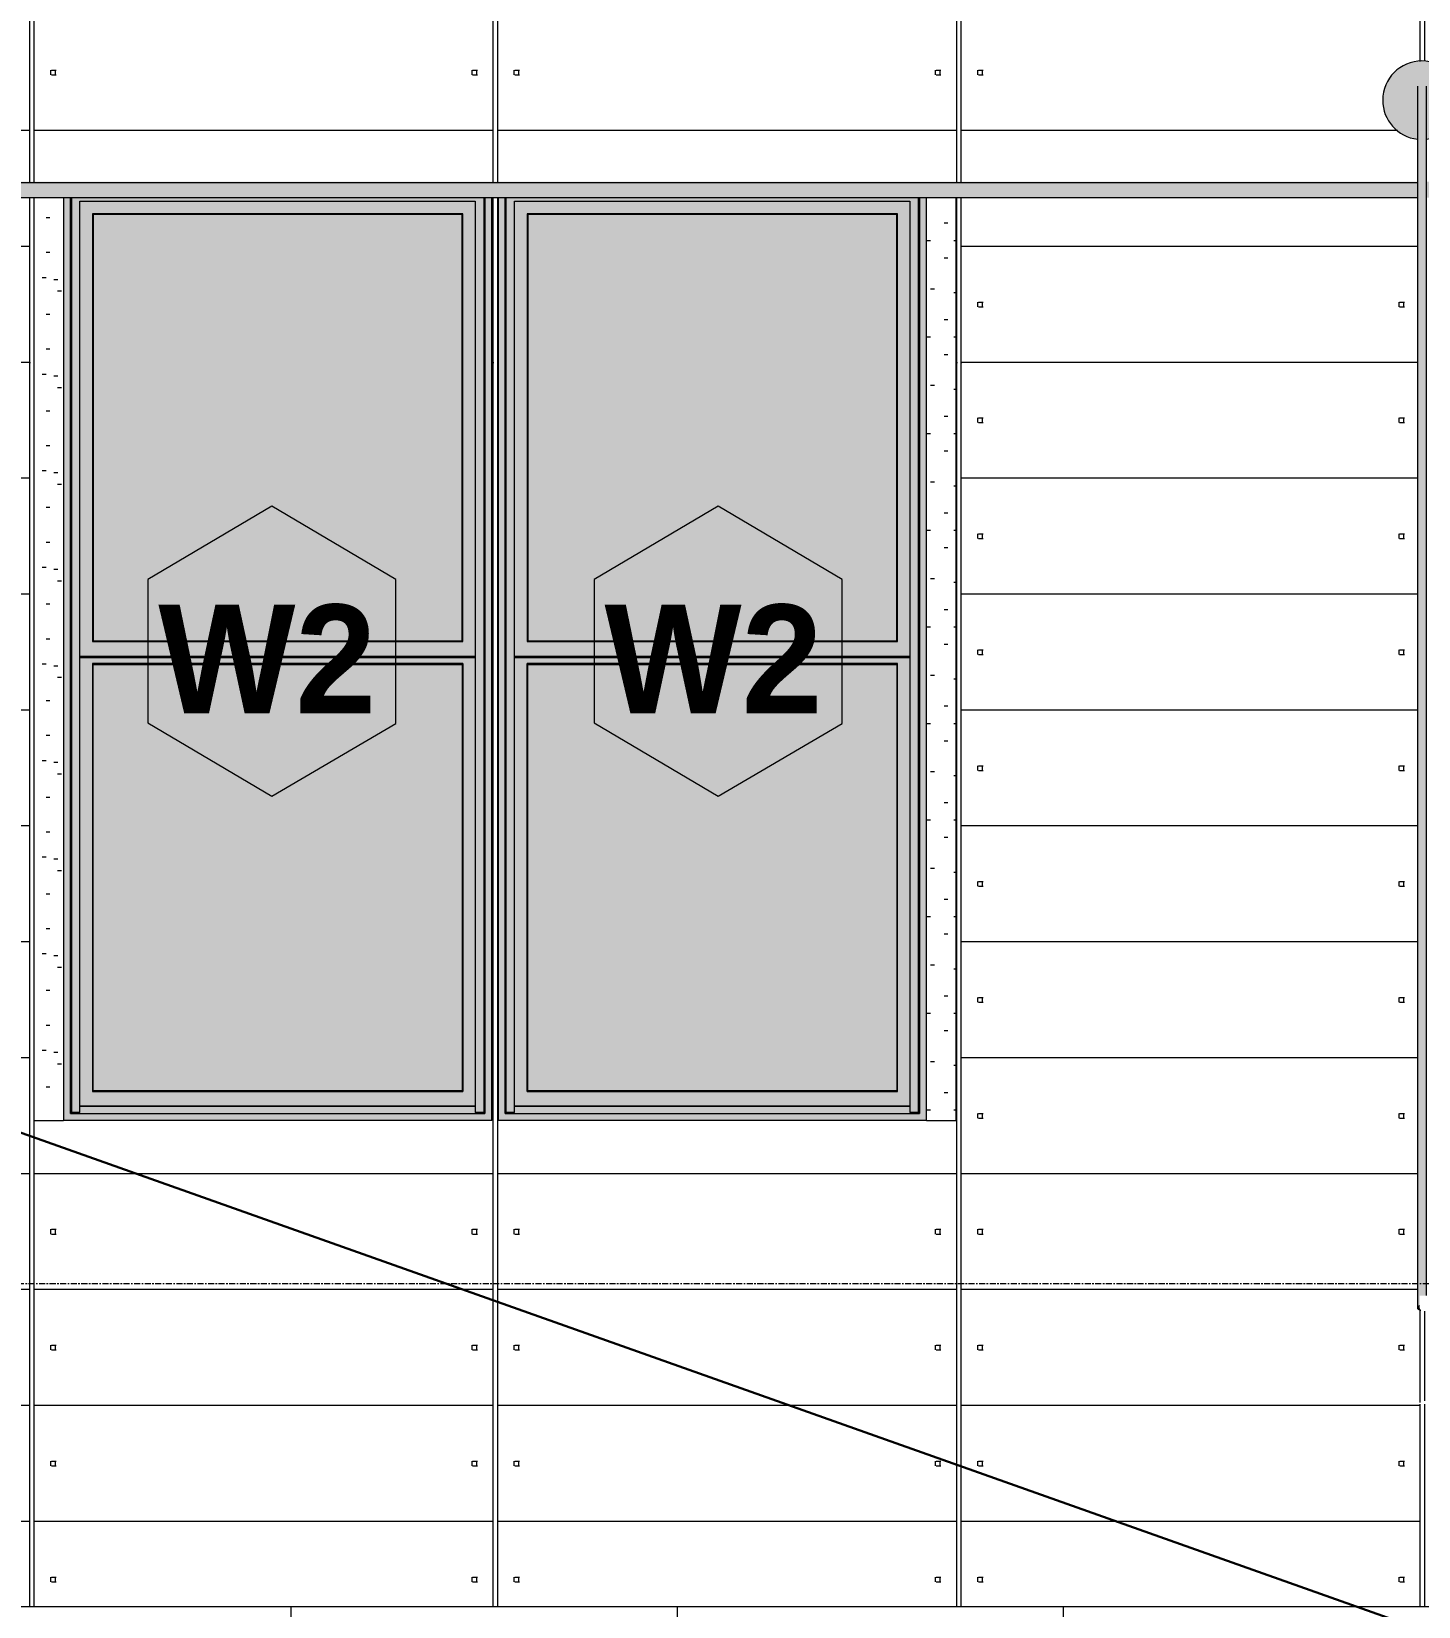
# Model space of a CAD drawing. Header units: inches. Extents: x 1822 to 8392, y -297 to 673.
# Drawn here: x 4918.7 to 5033.6, y 109.2 to 239.7 of the extents above; entities that cross this region are included whole.
import ezdxf

# ---------------------------------------------------------------- set-up
doc = ezdxf.new("R2010")
doc.units = ezdxf.units.IN
doc.header["$MEASUREMENT"] = 0
doc.linetypes.add('Grid Line 1_2_', pattern=[0.875, 0.5, -0.125, 0.125, -0.125])
for name, color, linetype, lineweight in [('A-FLOR-LEVL-4', 51, 'Grid Line 1_2_', 9), ('A-GLAZ-1', 151, 'Continuous', 9), ('A-GLAZ-2', 57, 'Continuous', 9), ('A-GLAZ-IDEN', 152, 'Continuous', 9), ('A-WALL-2', 113, 'Continuous', 9), ('A-WALL-PATT-2', 111, 'Continuous', 9), ('G-ANNO-TEXT', 231, 'Continuous', 30), ('S-BEAM', 12, 'Continuous', 9)]:
    doc.layers.add(name, color=color, linetype=linetype, lineweight=lineweight)
doc.styles.add('Century Gothic_B', font='GOTHICB.TTF', dxfattribs={"height": 9})

# ---------------------------------------------------------------- blocks, each defined once
blk = doc.blocks.new('Basic Wall _ EXT - FIBER CEMENT - LARGE - ___-2505168-BUILDING ELEVATION - NORTH')
at = {"layer": 'A-WALL-2'}
h = blk.add_hatch(color=256, dxfattribs=at)
h.paths.add_polyline_path([(-11557.83, 227.19), (-11548.78, 227.19), (-11548.78, 227.25), (-11855.43, 227.25), (-11855.43, 227.19), (-11570.32, 227.19)], flags=0)
h.paths.add_polyline_path([(-12118.09, 227.19), (-11971.38, 227.19), (-11971.38, 227.25), (-12118.09, 227.25), (-12118.84, 227.19)], flags=0)
h.paths.add_polyline_path([(-11970.63, 227.19), (-11856.18, 227.19), (-11856.18, 227.25), (-11970.63, 227.25)], flags=0)
h = blk.add_hatch(color=256, dxfattribs=at)
h.paths.add_polyline_path([(-12118.84, 225.94), (-11971.38, 225.94), (-11971.38, 227.19), (-12118.84, 227.19)], flags=0)
h.paths.add_polyline_path([(-11557.65, 225.94), (-11548.78, 225.94), (-11548.78, 227.19), (-11855.43, 227.19), (-11855.43, 225.94), (-11558.34, 225.94)], flags=0)
h.paths.add_polyline_path([(-11970.63, 225.94), (-11856.18, 225.94), (-11856.18, 227.19), (-11970.63, 227.19), (-11970.63, 227)], flags=0)
for p, q in [((-12118.84, 227.19), (-11971.38, 227.19)), ((-12118.84, 225.94), (-11971.38, 225.94))]:
    blk.add_line(p, q, dxfattribs=at)
blk = doc.blocks.new('Window-Double_Hung-Marvin-Essential - ESDH3066 - 2nd Floor-3357214-BUILDING ELEVATION - NORTH')
at = {"layer": 'A-GLAZ-1'}
for points in [[(-12082.95, 149.5), (-12048.04, 149.5), (-12048.05, 225.94), (-12048.63, 225.94), (-12048.63, 150.09), (-12082.95, 150.09), (-12082.95, 225.94), (-12083.54, 225.94), (-12083.54, 149.5)], [(-12082.95, 150.09), (-12082.87, 150.17), (-12082.87, 225.94), (-12082.95, 225.94), (-12082.95, 150.17)], [(-12082.87, 150.17), (-12082.17, 150.17), (-12082.17, 225.63), (-12049.42, 225.63), (-12049.42, 150.17), (-12048.71, 150.17), (-12048.71, 225.94), (-12082.87, 225.94), (-12082.87, 150.17)], [(-12048.63, 150.09), (-12048.63, 225.94), (-12048.71, 225.94), (-12048.71, 150.17), (-12048.64, 150.1)], [(-12050.51, 224.53), (-12050.51, 224.59), (-12081.13, 224.59), (-12081.07, 224.53), (-12053.35, 224.53)], [(-12081.13, 189.16), (-12081.07, 189.22), (-12081.07, 224.53), (-12081.13, 224.53), (-12081.13, 189.22)], [(-12050.51, 189.22), (-12050.51, 224.53), (-12081.07, 224.53), (-12081.07, 189.22), (-12053.35, 189.22)], [(-12050.45, 189.16), (-12050.45, 224.59), (-12050.51, 224.53), (-12050.51, 189.22)], [(-12063.2, 189.16), (-12050.45, 189.16), (-12050.51, 189.22), (-12081.07, 189.22), (-12081.07, 189.16)], [(-12063.2, 187.81), (-12049.42, 187.81), (-12049.42, 187.94), (-12082.17, 187.94), (-12082.17, 187.81), (-12068.98, 187.81)], [(-12053.35, 187.28), (-12050.51, 187.28), (-12050.51, 187.34), (-12081.13, 187.34), (-12081.07, 187.28), (-12063.2, 187.28)], [(-12081.13, 151.91), (-12081.07, 151.97), (-12081.07, 187.28), (-12081.13, 187.28), (-12081.13, 151.97)], [(-12050.51, 151.97), (-12050.51, 187.28), (-12081.07, 187.28), (-12081.07, 151.97), (-12053.35, 151.97)], [(-12050.45, 151.91), (-12050.45, 187.34), (-12050.51, 187.28), (-12050.51, 151.97)], [(-12050.45, 151.91), (-12050.51, 151.97), (-12081.07, 151.97), (-12081.07, 151.91), (-12050.51, 151.91)], [(-12082.95, 150.09), (-12082.95, 150.09), (-12082.95, 150.17)], [(-12063.2, 150.09), (-12048.64, 150.1), (-12048.71, 150.17), (-12049.42, 150.19), (-12049.42, 150.66), (-12082.17, 150.66), (-12082.17, 150.17), (-12082.87, 150.17), (-12082.92, 150.09), (-12081.13, 150.09)]]:
    blk.add_hatch(color=256, dxfattribs=at).paths.add_polyline_path(points, flags=0)
h = blk.add_hatch(color=256, dxfattribs=at)
h.paths.add_polyline_path([(-12063.2, 187.94), (-12049.42, 187.94), (-12049.42, 225.63), (-12082.17, 225.63), (-12082.17, 187.94), (-12081.13, 187.94)], flags=0)
h.paths.add_polyline_path([(-12081.13, 189.16), (-12081.13, 224.59), (-12050.45, 224.59), (-12050.45, 189.16), (-12063.2, 189.16)], flags=0)
h = blk.add_hatch(color=256, dxfattribs=at)
h.paths.add_polyline_path([(-12081.13, 150.69), (-12049.42, 150.69), (-12049.42, 187.81), (-12082.17, 187.78), (-12082.17, 150.69), (-12081.57, 150.69)], flags=0)
h.paths.add_polyline_path([(-12050.45, 151.91), (-12081.13, 151.91), (-12081.13, 187.34), (-12050.45, 187.34), (-12050.45, 156.09)], flags=0)
at = {"layer": 'A-GLAZ-2'}
h = blk.add_hatch(dxfattribs=at)
h.set_pattern_fill('FP_86', color=256, style=0, pattern_type=2)
h.set_pattern_definition([(0, (-12047.471, 131.16), (0, 8), [0.33, -7.67]), (0, (-12044.911, 131.32), (0, 8), [0.33, -7.67]), (0, (-12046.351, 133.08), (0, 8), [0.33, -7.67]), (0, (-12044.591, 134.36), (0, 8), [0.33, -7.67]), (0, (-12046.671, 134.84), (0, 8), [0.33, -7.67]), (0, (-12046.031, 136.76), (0, 8), [0.33, -7.67]), (0, (-12047.151, 138.2), (0, 8), [0.33, -7.67]), (0, (-12044.591, 138.04), (0, 8), [0.33, -7.67]), (0, (-12042.671, 138.36), (0, 8), [0.33, -7.67]), (0, (-12041.711, 136.44), (0, 8), [0.33, -7.67]), (0, (-12040.111, 136.28), (0, 8), [0.33, -7.67]), (0, (-12040.111, 133.4), (0, 8), [0.33, -7.67]), (0, (-12041.551, 132.44), (0, 8), [0.33, -7.67]), (0, (-12043.791, 132.92), (0, 8), [0.33, -7.67]), (0, (-12042.351, 134.36), (0, 8), [0.33, -7.67]), (0, (-12043.791, 135.8), (0, 8), [0.33, -7.67]), (0, (-12040.431, 131.32), (0, 8), [0.33, -7.67])])
h.paths.add_polyline_path([(-12083.54, 149.5), (-12083.54, 225.94), (-12086, 225.94), (-12086, 149.5)], flags=0)
at = {"layer": 'A-GLAZ-1'}
for p, q in [((-12086, 225.94), (-12086, 149.5)), ((-12083.54, 225.94), (-12083.54, 149.5)), ((-12082.95, 150.09), (-12082.95, 225.94)), ((-12082.87, 225.94), (-12082.87, 150.17)), ((-12048.71, 225.94), (-12048.71, 150.17)), ((-12048.63, 225.94), (-12048.63, 150.09)), ((-12048.04, 149.5), (-12048.04, 225.94)), ((-12082.17, 225.63), (-12049.42, 225.63)), ((-12082.17, 150.17), (-12082.17, 225.63)), ((-12081.07, 224.53), (-12081.13, 224.59)), ((-12081.13, 224.59), (-12081.13, 189.16)), ((-12050.45, 224.59), (-12081.13, 224.59)), ((-12081.07, 224.53), (-12081.07, 189.22)), ((-12050.51, 224.53), (-12081.07, 224.53)), ((-12050.51, 224.53), (-12050.45, 224.59)), ((-12050.51, 189.22), (-12050.51, 224.53)), ((-12050.45, 189.16), (-12050.45, 224.59)), ((-12049.42, 225.63), (-12049.42, 150.17)), ((-12081.07, 189.22), (-12081.13, 189.16)), ((-12081.13, 189.16), (-12050.45, 189.16)), ((-12081.07, 189.22), (-12050.51, 189.22)), ((-12050.45, 189.16), (-12050.51, 189.22)), ((-12049.42, 187.94), (-12082.17, 187.94)), ((-12049.42, 187.81), (-12082.17, 187.81)), ((-12050.45, 187.34), (-12081.13, 187.34)), ((-12081.13, 187.34), (-12081.07, 187.28)), ((-12081.13, 187.34), (-12081.13, 151.91)), ((-12081.07, 187.28), (-12050.51, 187.28)), ((-12081.07, 151.97), (-12081.07, 187.28)), ((-12050.51, 187.28), (-12050.45, 187.34)), ((-12050.51, 187.28), (-12050.51, 151.97)), ((-12050.45, 187.34), (-12050.45, 151.91)), ((-12081.13, 151.91), (-12081.07, 151.97)), ((-12081.13, 151.91), (-12050.45, 151.91)), ((-12050.51, 151.97), (-12081.07, 151.97)), ((-12050.45, 151.91), (-12050.51, 151.97)), ((-12082.87, 150.17), (-12082.95, 150.09)), ((-12082.95, 150.09), (-12048.63, 150.09)), ((-12082.17, 150.17), (-12082.87, 150.17)), ((-12049.42, 150.69), (-12082.17, 150.69)), ((-12049.42, 150.66), (-12082.17, 150.66)), ((-12048.71, 150.17), (-12049.42, 150.17)), ((-12048.63, 150.09), (-12048.71, 150.17)), ((-12086, 149.5), (-12083.54, 149.5)), ((-12048.04, 149.5), (-12083.54, 149.5))]:
    blk.add_line(p, q, dxfattribs=at)
blk = doc.blocks.new('Window-Double_Hung-Marvin-Essential - ESDH3066 - 2nd Floor-V241-BUILDING ELEVATION - NORTH')
at = {"layer": 'A-GLAZ-1'}
for points in [[(-11624.55, 149.5), (-11589.64, 149.5), (-11589.65, 225.94), (-11590.23, 225.94), (-11590.23, 150.09), (-11624.55, 150.1), (-11624.55, 225.94), (-11625.14, 225.94), (-11625.14, 149.5)], [(-11624.55, 150.09), (-11624.47, 150.17), (-11624.47, 225.94), (-11624.55, 225.94), (-11624.55, 150.1)], [(-11624.47, 150.17), (-11623.76, 150.17), (-11623.76, 225.63), (-11591.01, 225.63), (-11591.01, 150.17), (-11590.31, 150.17), (-11590.31, 225.94), (-11624.47, 225.94), (-11624.47, 150.17)], [(-11590.23, 150.09), (-11590.23, 225.94), (-11590.31, 225.94), (-11590.31, 150.17), (-11590.23, 150.09)], [(-11622.67, 224.53), (-11592.11, 224.53), (-11592.11, 224.59), (-11622.73, 224.59)], [(-11622.73, 189.16), (-11622.67, 189.22), (-11622.67, 224.53), (-11622.73, 224.53), (-11622.73, 189.22)], [(-11592.11, 189.22), (-11592.11, 224.53), (-11622.67, 224.53), (-11622.67, 189.22), (-11609.75, 189.22)], [(-11592.05, 189.16), (-11592.05, 224.59), (-11592.11, 224.53), (-11592.11, 189.22)], [(-11619.61, 189.16), (-11592.05, 189.16), (-11592.11, 189.22), (-11622.67, 189.22), (-11622.67, 189.16)], [(-11591.61, 187.81), (-11591.01, 187.81), (-11591.01, 187.94), (-11623.76, 187.94), (-11623.76, 187.81), (-11592.05, 187.81)], [(-11592.11, 187.28), (-11592.11, 187.34), (-11622.73, 187.34), (-11622.67, 187.28), (-11609.75, 187.28)], [(-11622.73, 151.91), (-11622.67, 151.97), (-11622.67, 187.28), (-11622.73, 187.28), (-11622.73, 151.97)], [(-11592.11, 151.97), (-11592.11, 187.28), (-11622.67, 187.28), (-11622.67, 151.97), (-11609.75, 151.97)], [(-11592.05, 151.91), (-11592.05, 187.34), (-11592.11, 187.28), (-11592.11, 151.97)], [(-11592.05, 151.91), (-11592.11, 151.97), (-11622.67, 151.97), (-11622.67, 151.91), (-11592.11, 151.91)], [(-11624.55, 150.09), (-11624.47, 150.09), (-11590.23, 150.09), (-11590.31, 150.17), (-11591.01, 150.19), (-11591.01, 150.66), (-11623.76, 150.65), (-11623.76, 150.17), (-11624.47, 150.17), (-11624.55, 150.09)], [(-11624.55, 150.09), (-11624.55, 150.1), (-11624.55, 150.1)]]:
    blk.add_hatch(color=256, dxfattribs=at).paths.add_polyline_path(points, flags=0)
h = blk.add_hatch(color=256, dxfattribs=at)
h.paths.add_polyline_path([(-11623.76, 187.94), (-11591.01, 187.94), (-11591.01, 225.63), (-11623.76, 225.63), (-11623.76, 188.12)], flags=0)
h.paths.add_polyline_path([(-11622.73, 189.16), (-11622.73, 224.59), (-11592.05, 224.59), (-11592.05, 189.16), (-11619.61, 189.16)], flags=0)
h = blk.add_hatch(color=256, dxfattribs=at)
h.paths.add_polyline_path([(-11609.75, 150.69), (-11591.01, 150.69), (-11591.01, 187.81), (-11623.76, 187.78), (-11623.76, 150.69), (-11619.61, 150.69)], flags=0)
h.paths.add_polyline_path([(-11609.75, 151.91), (-11622.73, 151.91), (-11622.73, 187.34), (-11592.05, 187.34), (-11592.05, 151.91)], flags=0)
at = {"layer": 'A-GLAZ-2'}
h = blk.add_hatch(dxfattribs=at)
h.set_pattern_fill('FP_161', color=256, style=0, pattern_type=2)
h.set_pattern_definition([(180, (-11625.708, 131.16), (1e-15, 8), [0.33, -7.67]), (180, (-11628.268, 131.32), (1e-15, 8), [0.33, -7.67]), (180, (-11626.828, 133.08), (1e-15, 8), [0.33, -7.67]), (180, (-11628.588, 134.36), (1e-15, 8), [0.33, -7.67]), (180, (-11626.508, 134.84), (1e-15, 8), [0.33, -7.67]), (180, (-11627.148, 136.76), (1e-15, 8), [0.33, -7.67]), (180, (-11626.028, 138.2), (1e-15, 8), [0.33, -7.67]), (180, (-11628.588, 138.04), (1e-15, 8), [0.33, -7.67]), (180, (-11630.508, 138.36), (1e-15, 8), [0.33, -7.67]), (180, (-11631.468, 136.44), (1e-15, 8), [0.33, -7.67]), (180, (-11633.068, 136.28), (1e-15, 8), [0.33, -7.67]), (180, (-11633.068, 133.4), (1e-15, 8), [0.33, -7.67]), (180, (-11631.628, 132.44), (1e-15, 8), [0.33, -7.67]), (180, (-11629.388, 132.92), (1e-15, 8), [0.33, -7.67]), (180, (-11630.828, 134.36), (1e-15, 8), [0.33, -7.67]), (180, (-11629.388, 135.8), (1e-15, 8), [0.33, -7.67]), (180, (-11632.748, 131.32), (1e-15, 8), [0.33, -7.67])])
h.paths.add_polyline_path([(-11589.64, 149.5), (-11587.18, 149.5), (-11587.18, 225.94), (-11589.64, 225.94), (-11589.64, 150.09)], flags=0)
at = {"layer": 'A-GLAZ-1'}
for p, q in [((-11625.14, 225.94), (-11625.14, 149.5)), ((-11624.55, 150.09), (-11624.55, 225.94)), ((-11624.47, 150.17), (-11624.47, 225.94)), ((-11590.31, 150.17), (-11590.31, 225.94)), ((-11590.23, 225.94), (-11590.23, 150.09)), ((-11589.64, 149.5), (-11589.64, 225.94)), ((-11587.18, 149.5), (-11587.18, 225.94)), ((-11623.76, 150.17), (-11623.76, 225.63)), ((-11623.76, 225.63), (-11591.01, 225.63)), ((-11622.73, 224.59), (-11622.67, 224.53)), ((-11622.73, 224.59), (-11622.73, 189.16)), ((-11592.05, 224.59), (-11622.73, 224.59)), ((-11592.11, 224.53), (-11622.67, 224.53)), ((-11622.67, 224.53), (-11622.67, 189.22)), ((-11592.05, 224.59), (-11592.11, 224.53)), ((-11592.11, 189.22), (-11592.11, 224.53)), ((-11592.05, 189.16), (-11592.05, 224.59)), ((-11591.01, 225.63), (-11591.01, 150.17)), ((-11622.67, 189.22), (-11622.73, 189.16)), ((-11622.73, 189.16), (-11592.05, 189.16)), ((-11622.67, 189.22), (-11592.11, 189.22)), ((-11592.05, 189.16), (-11592.11, 189.22)), ((-11591.01, 187.94), (-11623.76, 187.94)), ((-11591.01, 187.81), (-11623.76, 187.81)), ((-11592.05, 187.34), (-11622.73, 187.34)), ((-11622.73, 187.34), (-11622.67, 187.28)), ((-11622.73, 151.91), (-11622.73, 187.34)), ((-11622.67, 187.28), (-11592.11, 187.28)), ((-11622.67, 151.97), (-11622.67, 187.28)), ((-11592.11, 187.28), (-11592.05, 187.34)), ((-11592.11, 187.28), (-11592.11, 151.97)), ((-11592.05, 151.91), (-11592.05, 187.34)), ((-11622.67, 151.97), (-11622.73, 151.91)), ((-11622.73, 151.91), (-11592.05, 151.91)), ((-11592.11, 151.97), (-11622.67, 151.97)), ((-11592.11, 151.97), (-11592.05, 151.91)), ((-11624.47, 150.17), (-11624.55, 150.09)), ((-11624.55, 150.09), (-11590.23, 150.09)), ((-11623.76, 150.17), (-11624.47, 150.17)), ((-11591.01, 150.69), (-11623.76, 150.69)), ((-11591.01, 150.66), (-11623.76, 150.66)), ((-11590.31, 150.17), (-11591.01, 150.17)), ((-11590.23, 150.09), (-11590.31, 150.17)), ((-11589.64, 149.5), (-11625.14, 149.5)), ((-11589.64, 149.5), (-11587.18, 149.5))]:
    blk.add_line(p, q, dxfattribs=at)
blk = doc.blocks.new('Walls 80 - Walls 1-3288214-BUILDING ELEVATION - NORTH')
at = {"layer": 'S-BEAM'}
for points in [[(-11971.38, 230.8), (-11971.36, 234.18), (-11971.27, 234.5), (-11971.1, 234.68), (-11971, 234.71), (-11970.91, 234.68), (-11970.74, 234.5), (-11970.64, 234.18), (-11970.63, 233.86), (-11970.63, 230.8), (-11970.16, 230.86), (-11969.38, 231.19), (-11968.7, 231.7), (-11968.19, 232.37), (-11967.86, 233.16), (-11967.75, 234), (-11967.86, 234.84), (-11968.19, 235.62), (-11968.7, 236.3), (-11969.38, 236.81), (-11970.16, 237.14), (-11971.1, 237.24), (-11971.84, 237.14), (-11972.63, 236.81), (-11973.3, 236.3), (-11973.82, 235.62), (-11974.14, 234.84), (-11974.23, 233.86), (-11974.14, 233.16), (-11973.82, 232.37), (-11973.3, 231.7), (-11972.54, 231.15), (-11971.84, 230.86)], [(-11971.38, 133.99), (-11971.33, 134.08), (-11971.19, 134.18), (-11971.19, 135), (-11970.63, 135), (-11970.65, 234.21), (-11970.74, 234.5), (-11970.91, 234.68), (-11971, 234.71), (-11971.1, 234.68), (-11971.27, 234.5), (-11971.36, 234.18), (-11971.38, 233.78), (-11971.38, 134)], [(-11971.11, 133.81), (-11971.18, 133.96), (-11971.21, 134.14), (-11971.33, 134.07), (-11971.36, 134), (-11971.36, 133.93), (-11971.19, 133.83), (-11971.13, 133.82)]]:
    blk.add_hatch(color=256, dxfattribs=at).paths.add_polyline_path(points, flags=0)
for p, q in [((-11971.38, 235.16), (-11971.38, 133.99)), ((-11970.63, 135), (-11970.63, 235.16))]:
    blk.add_line(p, q, dxfattribs=at)
for start, end in [(0, 180), (180, 263.324), (276.6872, 0)]:
    blk.add_arc((-11971, 234), 3.25, start, end, dxfattribs=at)
for start_param, end_param in [(2.094395, 3.141593), (3.141593, 4.45059)]:
    blk.add_ellipse((-11971, 133.99), major_axis=(0.375, 0), ratio=0.525482, start_param=start_param, end_param=end_param, dxfattribs=at)
blk = doc.blocks.new('Window Tag - ONE-2920521-BUILDING ELEVATION - NORTH')
at = {"layer": 'A-GLAZ-IDEN'}
for p, q in [((-11375.1, 321.87), (-11385.38, 315.82)), ((-11364.83, 315.82), (-11375.1, 321.87)), ((-11385.38, 315.82), (-11385.38, 303.93)), ((-11364.83, 303.88), (-11364.83, 315.82)), ((-11385.38, 303.93), (-11375.1, 297.87)), ((-11375.1, 297.87), (-11364.83, 303.88))]:
    blk.add_line(p, q, dxfattribs=at)

msp = doc.modelspace()

# ---------------------------------------------------------------- hatches: boundary and pattern name
at = {"layer": 'A-WALL-PATT-2'}
h = msp.add_hatch(dxfattribs=at)
h.set_pattern_fill('FP_70', color=256, style=0, pattern_type=2)
h.set_pattern_definition([(0, (7032.24, 140.054), (-38.4, 76.8), [0.392, -38.007]), (0, (7032.24, 140.446), (-38.4, 76.8), [0.392, -38.007]), (0, (7032.24, 149.654), (-38.4, 76.8), [0.392, -38.007]), (0, (7032.24, 150.046), (-38.4, 76.8), [0.392, -38.007]), (0, (7032.24, 159.254), (-38.4, 76.8), [0.392, -38.007]), (0, (7032.24, 159.646), (-38.4, 76.8), [0.392, -38.007]), (0, (7032.24, 168.854), (-38.4, 76.8), [0.392, -38.007]), (0, (7032.24, 169.246), (-38.4, 76.8), [0.392, -38.007]), (0, (7032.24, 178.454), (-38.4, 76.8), [0.392, -38.007]), (0, (7032.24, 178.846), (-38.4, 76.8), [0.392, -38.007]), (0, (7032.24, 188.054), (-38.4, 76.8), [0.392, -38.007]), (0, (7032.24, 188.446), (-38.4, 76.8), [0.392, -38.007]), (0, (7032.24, 197.654), (-38.4, 76.8), [0.392, -38.007]), (0, (7032.24, 198.046), (-38.4, 76.8), [0.392, -38.007]), (0, (7032.24, 207.254), (-38.4, 76.8), [0.392, -38.007]), (0, (7032.24, 207.646), (-38.4, 76.8), [0.392, -38.007]), (0, (7067.14, 140.054), (-38.4, 76.8), [0.392, -38.007]), (0, (7067.14, 140.446), (-38.4, 76.8), [0.392, -38.007]), (0, (7067.14, 149.654), (-38.4, 76.8), [0.392, -38.007]), (0, (7067.14, 150.046), (-38.4, 76.8), [0.392, -38.007]), (0, (7067.14, 159.254), (-38.4, 76.8), [0.392, -38.007]), (0, (7067.14, 159.646), (-38.4, 76.8), [0.392, -38.007]), (0, (7067.14, 168.854), (-38.4, 76.8), [0.392, -38.007]), (0, (7067.14, 169.246), (-38.4, 76.8), [0.392, -38.007]), (0, (7067.14, 178.454), (-38.4, 76.8), [0.392, -38.007]), (0, (7067.14, 178.846), (-38.4, 76.8), [0.392, -38.007]), (0, (7067.14, 188.054), (-38.4, 76.8), [0.392, -38.007]), (0, (7067.14, 188.446), (-38.4, 76.8), [0.392, -38.007]), (0, (7067.14, 197.654), (-38.4, 76.8), [0.392, -38.007]), (0, (7067.14, 198.046), (-38.4, 76.8), [0.392, -38.007]), (0, (7067.14, 207.254), (-38.4, 76.8), [0.392, -38.007]), (0, (7067.14, 207.646), (-38.4, 76.8), [0.392, -38.007]), (90, (7030.5, 135.45), (-38.4, 2e-15), [76.8, 0, 0, 0]), (90, (7030.877, 135.45), (-38.4, 2e-15), [76.8, 0, 0, 0]), (90, (7032.243, 140.054), (-38.4, 2e-15), [0.392, -76.407]), (90, (7032.243, 149.654), (-38.4, 2e-15), [0.392, -76.407]), (90, (7032.243, 159.254), (-38.4, 2e-15), [0.392, -76.407]), (90, (7032.243, 168.854), (-38.4, 2e-15), [0.392, -76.407]), (90, (7032.243, 178.454), (-38.4, 2e-15), [0.392, -76.407]), (90, (7032.243, 188.054), (-38.4, 2e-15), [0.392, -76.407]), (90, (7032.243, 197.654), (-38.4, 2e-15), [0.392, -76.407]), (90, (7032.243, 207.254), (-38.4, 2e-15), [0.392, -76.407]), (90, (7032.636, 140.054), (-38.4, 2e-15), [0.392, -76.407]), (90, (7032.636, 149.654), (-38.4, 2e-15), [0.392, -76.407]), (90, (7032.636, 159.254), (-38.4, 2e-15), [0.392, -76.407]), (90, (7032.636, 168.854), (-38.4, 2e-15), [0.392, -76.407]), (90, (7032.636, 178.454), (-38.4, 2e-15), [0.392, -76.407]), (90, (7032.636, 188.054), (-38.4, 2e-15), [0.392, -76.407]), (90, (7032.636, 197.654), (-38.4, 2e-15), [0.392, -76.407]), (90, (7032.636, 207.254), (-38.4, 2e-15), [0.392, -76.407]), (90, (7067.143, 140.054), (-38.4, 2e-15), [0.392, -76.407]), (90, (7067.143, 149.654), (-38.4, 2e-15), [0.392, -76.407]), (90, (7067.143, 159.254), (-38.4, 2e-15), [0.392, -76.407]), (90, (7067.143, 168.854), (-38.4, 2e-15), [0.392, -76.407]), (90, (7067.143, 178.454), (-38.4, 2e-15), [0.392, -76.407]), (90, (7067.143, 188.054), (-38.4, 2e-15), [0.392, -76.407]), (90, (7067.143, 197.654), (-38.4, 2e-15), [0.392, -76.407]), (90, (7067.143, 207.254), (-38.4, 2e-15), [0.392, -76.407]), (90, (7067.536, 140.054), (-38.4, 2e-15), [0.392, -76.407]), (90, (7067.536, 149.654), (-38.4, 2e-15), [0.392, -76.407]), (90, (7067.536, 159.254), (-38.4, 2e-15), [0.392, -76.407]), (90, (7067.536, 168.854), (-38.4, 2e-15), [0.392, -76.407]), (90, (7067.536, 178.454), (-38.4, 2e-15), [0.392, -76.407]), (90, (7067.536, 188.054), (-38.4, 2e-15), [0.392, -76.407]), (90, (7067.536, 197.654), (-38.4, 2e-15), [0.392, -76.407]), (90, (7067.536, 207.254), (-38.4, 2e-15), [0.392, -76.407]), (180, (7068.9, 135.45), (-38.4, 76.8), [38.025, -0.375]), (180, (7068.9, 145.05), (-38.4, 76.8), [38.025, -0.375]), (180, (7068.9, 154.65), (-38.4, 76.8), [38.025, -0.375]), (180, (7068.9, 164.25), (-38.4, 76.8), [38.025, -0.375]), (180, (7068.9, 173.85), (-38.4, 76.8), [38.025, -0.375]), (180, (7068.9, 183.45), (-38.4, 76.8), [38.025, -0.375]), (180, (7068.9, 193.05), (-38.4, 76.8), [38.025, -0.375]), (180, (7068.9, 202.65), (-38.4, 76.8), [38.025, -0.375])])
h.paths.add_polyline_path([(4895.16423, 109.25), (5034.1361, 109.25), (5034.1361, 126), (5033.68893, 126), (5033.72551, 126.1365), (5033.82543, 126.23642), (5033.96193, 126.273), (5034.1361, 126.29593), (5034.1361, 133.71543), (5033.82543, 133.76358), (5033.68893, 133.82917), (5033.61127, 133.84608), (5033.51421, 133.98542), (5033.50143, 225.93854), (4995.30173, 225.93854), (4995.30173, 149.5), (4957.34079, 149.5), (4957.34079, 225.93854), (4956.83766, 225.93854), (4956.83766, 149.5), (4918.87673, 149.5), (4918.87673, 225.93854), (4895.16423, 225.93854), (4895.16423, 120.19063)], flags=0)
h.paths.add_polyline_path([(4956.84057, 227.25416), (5033.50143, 227.25416), (5033.50143, 230.79935), (5033.03527, 230.86072), (5032.25143, 231.1854), (5031.57833, 231.70188), (5031.06185, 232.37498), (5030.73717, 233.15882), (5030.62643, 233.99998), (5030.73717, 234.84114), (5031.06185, 235.62498), (5031.57833, 236.29808), (5032.25143, 236.81456), (5033.03527, 237.13924), (5033.97349, 237.2372), (5034.1361, 237.24998), (5034.1361, 271), (5033.88923, 271), (5033.88923, 347.50104), (4995.48923, 347.50104), (4995.48923, 271), (4957.34079, 271), (4957.3343, 347.50104), (4956.83766, 347.46875), (4956.83766, 271), (4918.68923, 271), (4918.68923, 347.50104), (4895.16423, 347.50104), (4895.16423, 227.25416), (4956.83766, 227.25416)], flags=0)
h.paths.add_polyline_path([(5030.3952, 348.81666), (5034.1361, 348.81666), (5034.1361, 349.5), (4895.16423, 349.5), (4895.16423, 348.81666), (5020.53748, 348.81666)], flags=0)
h = msp.add_hatch(dxfattribs=at)
h.set_pattern_fill('FP_100', color=256, style=0, pattern_type=2)
h.set_pattern_definition([(0, (4916.1896, -29.2), (0, 4), []), (90, (4916.19, -29.2), (-8, 8), [4, -28]), (90, (4932.19, -25.2), (-8, 8), [4, -28])])
h.paths.add_polyline_path([(5217.69185, -30), (5245.08923, -30), (5245.08923, 60), (5437.08923, 60), (5437.08923, -30), (5451.66423, -30), (5451.66423, 109.25), (4914.93923, 109.25), (4914.93923, 42), (4919.18923, 42), (4919.18923, 41.75), (4919.93923, 41.75), (4919.93923, 36.25), (4919.18923, 36.25), (4919.18923, 35.75), (4919.93923, 35.75), (4919.93923, 30.25), (4919.18923, 30.25), (4919.18923, 29.75), (4919.93923, 29.75), (4919.93923, 24.25), (4919.18923, 24.25), (4919.18923, 23.75), (4919.93923, 23.75), (4919.93923, 18.25), (4919.18923, 18.25), (4919.18923, 17.75), (4919.93923, 17.75), (4919.93923, 12.25), (4919.18923, 12.25), (4919.18923, 11.75), (4919.93923, 11.75), (4919.93923, 6.25), (4919.18923, 6.25), (4919.18923, 5.75), (4919.93923, 5.75), (4919.93923, 0.25), (4919.18923, 0.25), (4919.18923, -0.25), (4919.93923, -0.25), (4919.93923, -4), (5132.02633, -4), (5150.3334, -15), (5154.68923, -15), (5154.68923, 6.28072), (5162.68923, 6.28072), (5162.68923, -15), (5173.88923, -15), (5173.88923, -30), (5177.08923, -30), (5177.08923, 52), (5217.08923, 52), (5217.08923, -30), (5217.68923, -30)], flags=0)
h.paths.add_polyline_path([(5032.43923, 3.5), (4960.93923, 3.5), (4960.93923, 81), (5068.43923, 81), (5068.43923, 3.5), (5032.93923, 3.5)], flags=0)
h.paths.add_polyline_path([(5228.36247, 49.70215), (5227.98089, 49.71495), (5228.17349, 49.70215), (5228.36125, 49.70215)], flags=0)
h.paths.add_polyline_path([(5225.40955, 41.38397), (5223.89417, 41.38397), (5223.89417, 41.97813), (5224.14038, 41.97813), (5224.19668, 43.23828), (5224.21236, 43.4177), (5224.59254, 45.15413), (5224.85395, 45.95443), (5225.673, 46.89544), (5226.44011, 47.40622), (5226.44011, 47.65622), (5226.63426, 47.65622), (5226.69276, 47.72378), (5226.50767, 47.72378), (5226.53719, 49.22378), (5226.69276, 49.22378), (5226.60022, 49.29134), (5226.44011, 49.29134), (5226.44011, 49.54134), (5226.53719, 49.54134), (5226.63426, 49.63818), (5227.28329, 49.72712), (5227.13813, 49.71016), (5227.12071, 49.74398), (5227.09487, 49.76093), (5226.99895, 49.74398), (5226.99022, 49.81422), (5226.94561, 49.83203), (5226.99022, 49.92746), (5227.29767, 51.83048), (5226.76423, 52.05144), (5226.29824, 52.40901), (5225.94067, 52.875), (5225.71589, 53.41766), (5225.63923, 54), (5225.71589, 54.58234), (5225.94067, 55.125), (5226.29824, 55.59099), (5226.76423, 55.94856), (5227.30688, 56.17333), (5227.88923, 56.25), (5228.47157, 56.17333), (5229.01423, 55.94856), (5229.51213, 55.5494), (5229.83778, 55.125), (5230.06256, 54.58234), (5230.13923, 54), (5230.06256, 53.41766), (5229.83778, 52.875), (5229.48022, 52.40901), (5229.01423, 52.05144), (5228.4814, 51.82667), (5228.83285, 49.86413), (5228.83091, 49.79935), (5228.73437, 49.7967), (5228.73437, 49.75101), (5228.73437, 49.7082), (5228.38699, 49.70698), (5228.58, 49.70196), (5229.17823, 49.61862), (5229.29037, 49.54134), (5229.33834, 49.54134), (5229.33834, 49.29134), (5229.14419, 49.29134), (5229.08569, 49.22378), (5229.27078, 49.22378), (5229.24127, 47.72378), (5229.08569, 47.72378), (5229.17823, 47.65622), (5229.33834, 47.65622), (5229.33834, 47.40622), (5230.21438, 46.81134), (5230.93377, 45.92603), (5231.32267, 44.66195), (5231.56609, 43.4177), (5231.63808, 41.97813), (5231.88428, 41.97813), (5231.88428, 41.38397), (5225.44234, 41.38397)], flags=0)

# ---------------------------------------------------------------- linework, layer by layer
at = {"layer": 'A-FLOR-LEVL-4'}
msp.add_line((4628.81955, 136), (7344.35026, 136), dxfattribs=at)
at = {"layer": 'A-WALL-2'}
msp.add_line((4886.78923, 109.25), (5264.47751, 109.25), dxfattribs=at)
at = {"layer": 'G-ANNO-TEXT'}
msp.add_line((5283.28497, 18.83039), (4798.87459, 190.67397), dxfattribs=at)

# ---------------------------------------------------------------- block references
at = {"layer": 'A-GLAZ-1'}
for name, p in [('Window-Double_Hung-Marvin-Essential - ESDH3066 - 2nd Floor-3357214-BUILDING ELEVATION - NORTH', (17004.87862, 0)), ('Window-Double_Hung-Marvin-Essential - ESDH3066 - 2nd Floor-V241-BUILDING ELEVATION - NORTH', (16582.47862, 0))]:
    msp.add_blockref(name, p, dxfattribs=at)
at = {"layer": 'A-GLAZ-IDEN'}
for p in [(16313.70831, -121.5), (16350.67237, -121.5)]:
    msp.add_blockref('Window Tag - ONE-2920521-BUILDING ELEVATION - NORTH', p, dxfattribs=at)
at = {"layer": 'A-WALL-2'}
msp.add_blockref('Basic Wall _ EXT - FIBER CEMENT - LARGE - ___-2505168-BUILDING ELEVATION - NORTH', (17004.87862, 0), dxfattribs=at)
at = {"layer": 'S-BEAM'}
msp.add_blockref('Walls 80 - Walls 1-3288214-BUILDING ELEVATION - NORTH', (17004.87862, 0), dxfattribs=at)

# ---------------------------------------------------------------- texts
at = {"layer": 'A-GLAZ-IDEN', "char_height": 9, "width": 22.725, "attachment_point": 1, "style": 'Century Gothic_B'}
for insert in [(4929.19697, 192.22249), (4966.16104, 192.22249)]:
    msp.add_mtext('W2', dxfattribs=dict(at, insert=insert))

doc.saveas('drawing.dxf')
